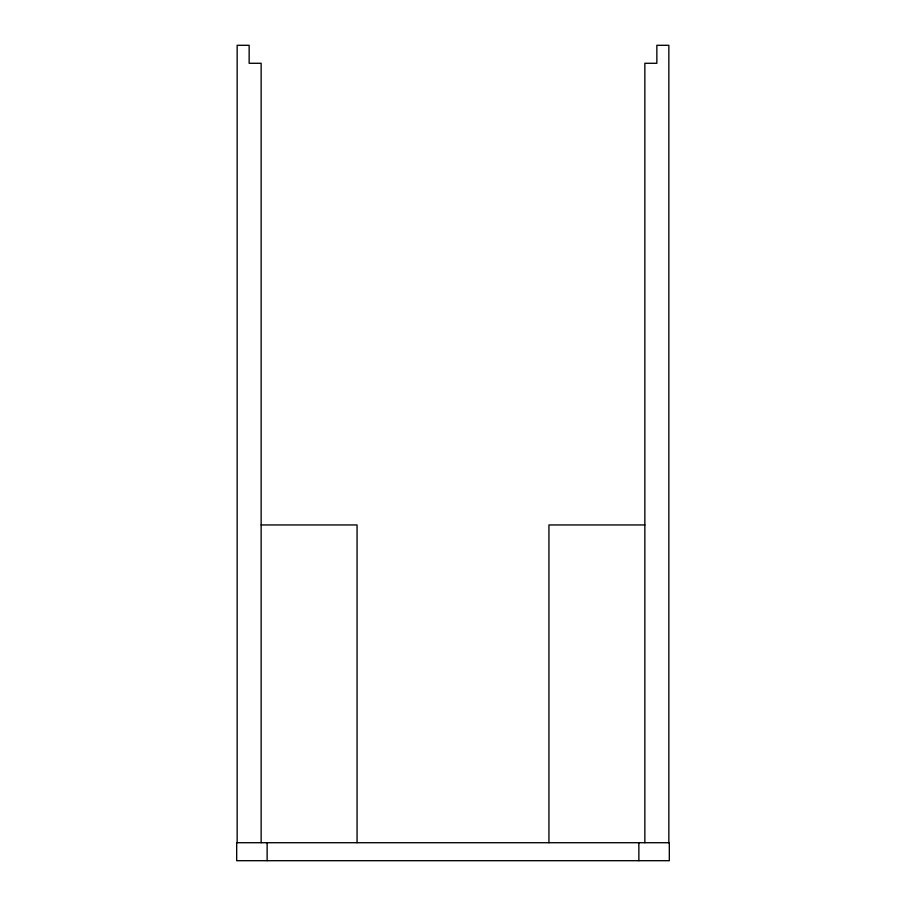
<?xml version="1.0" encoding="UTF-8"?>
<svg xmlns="http://www.w3.org/2000/svg" width="906" height="906" viewBox="0 0 906 906"><rect width="100%" height="100%" fill="white"/><g stroke="black" fill="none" stroke-linecap="round" stroke-linejoin="round"><path stroke-width="1.36" d="M261.143 524.948L357.066 524.948L357.066 842.716M644.857 524.948L548.934 524.948L548.934 842.716M668.843 842.716L668.843 45.3L656.85 45.3L656.85 63.284L644.857 63.284L644.857 842.716M638.866 842.716L638.866 860.7M267.134 842.716L267.134 860.7M261.143 842.716L261.143 63.284L249.15 63.284L249.15 45.3L237.157 45.3L237.157 842.716M669.319 842.716L236.681 842.716L236.681 860.7L669.319 860.7L669.319 842.716"/></g></svg>
